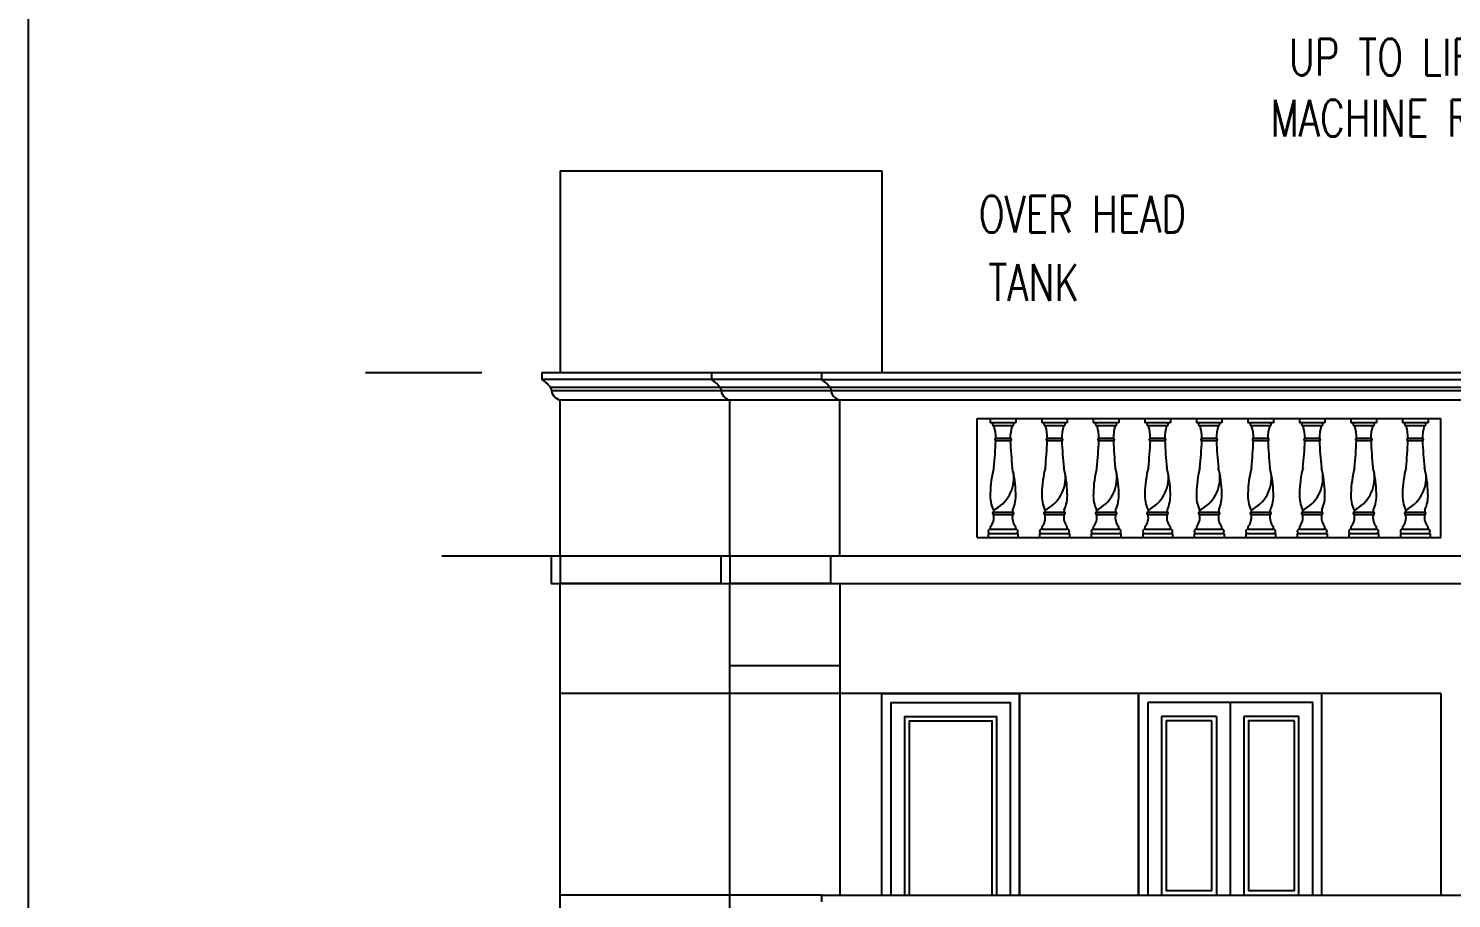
# Model space of a CAD drawing. Header units: metres. Extents: x 10 to 343, y 349 to 530.
# Drawn here: x 227.83 to 235.59, y 468.66 to 473.41 of the extents above; entities that cross this region are included whole.
import ezdxf

# ---------------------------------------------------------------- set-up
doc = ezdxf.new("R2010")
doc.units = ezdxf.units.M
doc.linetypes.add('DASHED2', pattern=[0.375, 0.25, -0.125])
doc.styles.add('RS3', font='romans.shx', dxfattribs={"width": 0.75, "height": 200})

msp = doc.modelspace()

# ---------------------------------------------------------------- linework, layer by layer
at = {"ltscale": 400}
for p, q in [((230.7276, 472.6312), (232.4826, 472.6312)), ((230.7276, 472.6312), (230.7276, 471.5312)), ((232.4826, 472.6312), (232.4826, 471.5312)), ((230.6276, 471.5312), (238.9476, 471.5312)), ((230.6276, 471.5312), (230.6276, 471.4937)), ((231.5526, 471.5312), (231.5526, 471.4937)), ((232.1526, 471.5312), (238.1126, 471.5312)), ((232.1526, 471.5312), (232.1526, 471.4937)), ((231.5526, 471.4937), (230.6276, 471.4937)), ((232.1526, 471.4937), (231.5526, 471.4937)), ((232.1526, 471.4937), (238.1126, 471.4937)), ((230.7276, 470.5312), (230.7276, 471.3812)), ((231.6526, 471.3812), (230.7276, 471.3812)), ((231.6526, 470.5312), (231.6526, 471.3812)), ((232.2526, 471.3812), (231.6526, 471.3812)), ((232.2526, 470.5312), (232.2526, 471.3812)), ((232.2526, 470.5312), (232.2526, 471.3812)), ((237.2626, 471.3812), (232.2526, 471.3812)), ((232.2526, 470.5312), (232.2526, 471.3812)), ((233.0026, 470.6312), (233.0026, 471.2812)), ((233.0026, 471.2812), (235.5326, 471.2812)), ((235.5326, 470.6312), (235.5326, 471.2812)), ((233.0026, 470.6312), (235.5326, 470.6312)), ((230.6776, 470.5312), (230.6776, 470.3812)), ((230.6776, 470.5312), (230.7276, 470.5312)), ((230.6776, 470.5312), (230.6776, 470.3812)), ((230.6776, 470.5312), (230.7276, 470.5312)), ((230.6776, 470.5312), (230.6776, 470.3812)), ((230.6776, 470.5312), (230.7276, 470.5312)), ((230.7276, 470.5312), (230.7276, 470.3812)), ((230.7276, 470.5312), (231.6026, 470.5312)), ((230.7276, 470.5312), (231.6026, 470.5312)), ((230.7276, 470.5312), (230.7276, 470.3812)), ((230.7276, 470.5312), (231.6026, 470.5312)), ((231.6026, 470.5312), (231.6026, 470.3812)), ((231.6026, 470.5312), (231.6526, 470.5312)), ((231.6026, 470.5312), (231.6026, 470.3812)), ((231.6026, 470.5312), (231.6526, 470.5312)), ((231.6026, 470.5312), (231.6026, 470.3812)), ((231.6026, 470.5312), (231.6526, 470.5312)), ((231.6526, 470.5312), (231.6526, 470.3812)), ((231.6526, 470.5312), (232.2026, 470.5312)), ((231.6526, 470.5312), (232.2026, 470.5312)), ((231.6526, 470.5312), (231.6526, 470.3812)), ((231.6526, 470.5312), (232.2026, 470.5312)), ((232.2026, 470.5312), (238.0626, 470.5312)), ((232.2026, 470.5312), (232.2026, 470.3812)), ((232.2026, 470.5312), (238.0626, 470.5312)), ((232.2026, 470.5312), (232.2026, 470.3812)), ((232.2026, 470.5312), (238.0626, 470.5312)), ((232.2026, 470.5312), (232.2026, 470.3812)), ((230.6776, 470.3812), (230.7276, 470.3812)), ((230.6776, 470.3812), (230.7276, 470.3812)), ((230.6776, 470.3812), (230.7276, 470.3812)), ((230.7276, 467.6812), (230.7276, 470.3812)), ((231.6026, 470.3812), (230.7276, 470.3812)), ((231.6026, 470.3812), (230.7276, 470.3812)), ((231.6026, 470.3812), (230.7276, 470.3812)), ((231.6026, 470.3812), (231.6526, 470.3812)), ((231.6026, 470.3812), (231.6526, 470.3812)), ((231.6026, 470.3812), (231.6526, 470.3812)), ((231.6526, 467.6812), (231.6526, 470.3812)), ((232.2026, 470.3812), (231.6526, 470.3812)), ((232.2026, 470.3812), (231.6526, 470.3812)), ((232.2026, 470.3812), (231.6526, 470.3812)), ((232.2026, 470.3812), (238.0626, 470.3812)), ((232.2026, 470.3812), (238.0626, 470.3812)), ((232.2026, 470.3812), (238.0626, 470.3812)), ((232.2526, 470.3812), (232.2526, 469.7812)), ((232.2526, 470.3812), (232.2526, 469.7812)), ((232.2526, 470.3812), (232.2526, 469.7812)), ((232.2526, 469.9312), (231.6526, 469.9312)), ((231.6526, 469.7812), (230.7276, 469.7812)), ((232.2526, 469.7812), (231.6526, 469.7812)), ((235.5326, 469.7812), (232.2526, 469.7812)), ((232.2526, 469.7812), (232.2526, 468.6812)), ((232.4826, 468.6812), (232.4826, 469.7812)), ((233.2326, 468.6812), (233.2326, 469.7812)), ((233.8827, 468.6812), (233.8827, 469.7812)), ((234.8827, 469.7812), (233.8827, 469.7812)), ((233.8827, 469.7812), (233.8827, 468.6812)), ((234.8827, 469.7812), (233.8827, 469.7812)), ((234.8327, 469.7312), (233.9327, 469.7312)), ((233.9327, 469.7312), (233.9327, 468.6812)), ((234.3827, 469.7312), (234.3827, 468.6812)), ((234.8327, 468.6812), (234.8327, 469.7312)), ((234.8827, 468.6812), (234.8827, 469.7812)), ((234.8827, 468.6812), (234.8827, 469.7812)), ((235.5326, 469.7812), (235.5326, 468.6812)), ((234.3077, 469.6562), (234.0077, 469.6562)), ((234.0077, 469.6562), (234.0077, 468.6812)), ((234.3077, 469.6562), (234.3077, 468.6812)), ((234.7577, 469.6562), (234.4577, 469.6562)), ((234.4577, 469.6562), (234.4577, 468.6812)), ((234.7577, 468.6812), (234.7577, 469.6562)), ((232.1526, 468.6812), (230.7276, 468.6812)), ((232.1526, 468.6812), (238.1126, 468.6812)), ((232.1526, 468.6812), (232.1526, 468.6437))]:
    msp.add_line(p, q, dxfattribs=at)
at = {"linetype": 'DASHED2', "ltscale": 600}
for p, q in [((229.6652, 471.5312), (230.3003, 471.5312)), ((230.0808, 470.5312), (230.3003, 470.5312)), ((230.0808, 470.5312), (230.7276, 470.5312)), ((230.0808, 470.5312), (230.3003, 470.5312)), ((230.0808, 470.5312), (230.7276, 470.5312)), ((230.3003, 470.5312), (230.7276, 470.5312)), ((230.7276, 470.5312), (232.1526, 470.5312)), ((230.7276, 470.5312), (232.1526, 470.5312)), ((230.7276, 470.5312), (232.1526, 470.5312)), ((230.7276, 470.3812), (232.2526, 470.3812)), ((230.7276, 470.3812), (232.2526, 470.3812)), ((230.7276, 470.3812), (232.2526, 470.3812))]:
    msp.add_line(p, q, dxfattribs=at)
for p, q in [((238.9018, 471.45), (230.6735, 471.45)), ((235.6476, 471.45), (232.1985, 471.45)), ((238.8956, 471.4312), (230.6796, 471.4312)), ((235.6476, 471.4312), (232.2046, 471.4312))]:
    msp.add_line(p, q)
at = {"ltscale": 0.5}
msp.add_line((238.8476, 471.3812), (230.7276, 471.3812), dxfattribs=at)
at = {"color": 8}
for p, q in [((233.0735, 471.2812), (233.0735, 471.258)), ((233.2128, 471.258), (233.0735, 471.258)), ((233.1925, 471.2406), (233.0938, 471.2406)), ((233.2128, 471.2812), (233.2128, 471.258)), ((233.3546, 471.2812), (233.3546, 471.258)), ((233.4939, 471.258), (233.3546, 471.258)), ((233.4736, 471.2406), (233.375, 471.2406)), ((233.4939, 471.2812), (233.4939, 471.258)), ((233.6358, 471.2812), (233.6358, 471.258)), ((233.775, 471.258), (233.6358, 471.258)), ((233.7547, 471.2406), (233.6561, 471.2406)), ((233.775, 471.2812), (233.775, 471.258)), ((233.9169, 471.2812), (233.9169, 471.258)), ((234.0562, 471.258), (233.9169, 471.258)), ((234.0358, 471.2406), (233.9372, 471.2406)), ((234.0562, 471.2812), (234.0562, 471.258)), ((234.198, 471.2812), (234.198, 471.258)), ((234.3373, 471.258), (234.198, 471.258)), ((234.317, 471.2406), (234.2183, 471.2406)), ((234.3373, 471.2812), (234.3373, 471.258)), ((234.4791, 471.2812), (234.4791, 471.258)), ((234.6184, 471.258), (234.4791, 471.258)), ((234.5981, 471.2406), (234.4994, 471.2406)), ((234.6184, 471.2812), (234.6184, 471.258)), ((234.7602, 471.2812), (234.7602, 471.258)), ((234.8995, 471.258), (234.7602, 471.258)), ((234.8792, 471.2406), (234.7805, 471.2406)), ((234.8995, 471.2812), (234.8995, 471.258)), ((235.0413, 471.2812), (235.0413, 471.258)), ((235.1806, 471.258), (235.0413, 471.258)), ((235.1603, 471.2406), (235.0616, 471.2406)), ((235.1806, 471.2812), (235.1806, 471.258)), ((235.3224, 471.2812), (235.3224, 471.258)), ((235.4617, 471.258), (235.3224, 471.258)), ((235.4414, 471.2406), (235.3427, 471.2406)), ((235.4617, 471.2812), (235.4617, 471.258)), ((233.1827, 471.171), (233.1036, 471.171)), ((233.1827, 471.1594), (233.1036, 471.1594)), ((233.4638, 471.171), (233.3847, 471.171)), ((233.4638, 471.1594), (233.3847, 471.1594)), ((233.7449, 471.171), (233.6659, 471.171)), ((233.7449, 471.1594), (233.6659, 471.1594)), ((234.0261, 471.171), (233.947, 471.171)), ((234.0261, 471.1594), (233.947, 471.1594)), ((234.3072, 471.171), (234.2281, 471.171)), ((234.3072, 471.1594), (234.2281, 471.1594)), ((234.5883, 471.171), (234.5092, 471.171)), ((234.5883, 471.1594), (234.5092, 471.1594)), ((234.8694, 471.171), (234.7903, 471.171)), ((234.8694, 471.1594), (234.7903, 471.1594)), ((235.1505, 471.171), (235.0714, 471.171)), ((235.1505, 471.1594), (235.0714, 471.1594)), ((235.4316, 471.171), (235.3525, 471.171)), ((235.4316, 471.1594), (235.3525, 471.1594)), ((233.0909, 470.7811), (233.0909, 470.7695)), ((233.0909, 470.7695), (233.1954, 470.7695)), ((233.0909, 470.7579), (233.1954, 470.7579)), ((233.1954, 470.7811), (233.1954, 470.7695)), ((233.3721, 470.7811), (233.3721, 470.7695)), ((233.3721, 470.7695), (233.4765, 470.7695)), ((233.3721, 470.7579), (233.4765, 470.7579)), ((233.4765, 470.7811), (233.4765, 470.7695)), ((233.6532, 470.7811), (233.6532, 470.7695)), ((233.6532, 470.7695), (233.7576, 470.7695)), ((233.6532, 470.7579), (233.7576, 470.7579)), ((233.7576, 470.7811), (233.7576, 470.7695)), ((233.9343, 470.7811), (233.9343, 470.7695)), ((233.9343, 470.7695), (234.0387, 470.7695)), ((233.9343, 470.7579), (234.0387, 470.7579)), ((234.0387, 470.7811), (234.0387, 470.7695)), ((234.2154, 470.7811), (234.2154, 470.7695)), ((234.2154, 470.7695), (234.3199, 470.7695)), ((234.2154, 470.7579), (234.3199, 470.7579)), ((234.3199, 470.7811), (234.3199, 470.7695)), ((234.4965, 470.7811), (234.4965, 470.7695)), ((234.4965, 470.7695), (234.601, 470.7695)), ((234.4965, 470.7579), (234.601, 470.7579)), ((234.601, 470.7811), (234.601, 470.7695)), ((234.7776, 470.7811), (234.7776, 470.7695)), ((234.7776, 470.7695), (234.8821, 470.7695)), ((234.7776, 470.7579), (234.8821, 470.7579)), ((234.8821, 470.7811), (234.8821, 470.7695)), ((235.0587, 470.7811), (235.0587, 470.7695)), ((235.0587, 470.7695), (235.1632, 470.7695)), ((235.0587, 470.7579), (235.1632, 470.7579)), ((235.1632, 470.7811), (235.1632, 470.7695)), ((235.3398, 470.7811), (235.3398, 470.7695)), ((235.3398, 470.7695), (235.4443, 470.7695)), ((235.3398, 470.7579), (235.4443, 470.7579)), ((235.4443, 470.7811), (235.4443, 470.7695)), ((233.0735, 470.6893), (233.0735, 470.6777)), ((233.0735, 470.6777), (233.2128, 470.6777)), ((233.2128, 470.6777), (233.2128, 470.6893)), ((233.3546, 470.6893), (233.3546, 470.6777)), ((233.3546, 470.6777), (233.4939, 470.6777)), ((233.4939, 470.6777), (233.4939, 470.6893)), ((233.6358, 470.6893), (233.6358, 470.6777)), ((233.6358, 470.6777), (233.775, 470.6777)), ((233.775, 470.6777), (233.775, 470.6893)), ((233.9169, 470.6893), (233.9169, 470.6777)), ((233.9169, 470.6777), (234.0562, 470.6777)), ((234.0562, 470.6777), (234.0562, 470.6893)), ((234.198, 470.6893), (234.198, 470.6777)), ((234.198, 470.6777), (234.3373, 470.6777)), ((234.3373, 470.6777), (234.3373, 470.6893)), ((234.4791, 470.6893), (234.4791, 470.6777)), ((234.4791, 470.6777), (234.6184, 470.6777)), ((234.6184, 470.6777), (234.6184, 470.6893)), ((234.7602, 470.6893), (234.7602, 470.6777)), ((234.7602, 470.6777), (234.8995, 470.6777)), ((234.8995, 470.6777), (234.8995, 470.6893)), ((235.0413, 470.6893), (235.0413, 470.6777)), ((235.0413, 470.6777), (235.1806, 470.6777)), ((235.1806, 470.6777), (235.1806, 470.6893)), ((235.3224, 470.6893), (235.3224, 470.6777)), ((235.3224, 470.6777), (235.4617, 470.6777)), ((235.4617, 470.6777), (235.4617, 470.6893)), ((233.0619, 470.6544), (233.2244, 470.6544)), ((233.0619, 470.6544), (233.0619, 470.6312)), ((233.2244, 470.6544), (233.2244, 470.6312)), ((233.343, 470.6544), (233.5055, 470.6544)), ((233.343, 470.6544), (233.343, 470.6312)), ((233.5055, 470.6544), (233.5055, 470.6312)), ((233.6241, 470.6544), (233.7866, 470.6544)), ((233.6241, 470.6544), (233.6241, 470.6312)), ((233.7866, 470.6544), (233.7866, 470.6312)), ((233.9053, 470.6544), (234.0678, 470.6544)), ((233.9053, 470.6544), (233.9053, 470.6312)), ((234.0678, 470.6544), (234.0678, 470.6312)), ((234.1864, 470.6544), (234.3489, 470.6544)), ((234.1864, 470.6544), (234.1864, 470.6312)), ((234.3489, 470.6544), (234.3489, 470.6312)), ((234.4675, 470.6544), (234.63, 470.6544)), ((234.4675, 470.6544), (234.4675, 470.6312)), ((234.63, 470.6544), (234.63, 470.6312)), ((234.7486, 470.6544), (234.9111, 470.6544)), ((234.7486, 470.6544), (234.7486, 470.6312)), ((234.9111, 470.6544), (234.9111, 470.6312)), ((235.0297, 470.6544), (235.1922, 470.6544)), ((235.0297, 470.6544), (235.0297, 470.6312)), ((235.1922, 470.6544), (235.1922, 470.6312)), ((235.3108, 470.6544), (235.4733, 470.6544)), ((235.3108, 470.6544), (235.3108, 470.6312)), ((235.4733, 470.6544), (235.4733, 470.6312))]:
    msp.add_line(p, q, dxfattribs=at)
msp.add_lwpolyline([(227.826, 479.8415), (302.8307, 479.8415), (302.8307, 423.3577), (227.826, 423.3577)], close=True)
at = {"ltscale": 400}
for points in [[(232.4826, 469.7812), (233.2326, 469.7812), (233.2326, 468.6812)], [(232.4826, 468.6812), (232.4826, 469.7812)], [(232.5326, 468.6812), (232.5326, 469.7312), (233.1826, 469.7312), (233.1826, 468.6812)], [(232.6076, 468.6812), (232.6076, 469.6562), (233.1076, 469.6562), (233.1076, 468.6812)], [(232.6326, 468.6812), (232.6326, 469.6312), (233.0826, 469.6312), (233.0826, 468.6812)]]:
    msp.add_lwpolyline(points, dxfattribs=at)
for points in [[(234.2827, 469.6312), (234.0327, 469.6312), (234.0327, 468.7062), (234.2827, 468.7062)], [(234.7327, 469.6312), (234.4827, 469.6312), (234.4827, 468.7062), (234.7327, 468.7062)]]:
    msp.add_lwpolyline(points, close=True, dxfattribs=at)
for centre, radius, start, end in [((230.5447, 471.3609), 0.1566, 31.35377, 58.0252), ((230.7426, 471.4436), 0.0642, 181.1052, 256.53819), ((231.4697, 471.3609), 0.1566, 31.35377, 58.0252), ((231.6676, 471.4436), 0.0642, 181.1052, 256.53819), ((232.0697, 471.3609), 0.1566, 31.35377, 58.0252), ((232.2676, 471.4436), 0.0642, 181.1052, 256.53819)]:
    msp.add_arc(centre, radius, start, end, dxfattribs=at)
at = {"color": 8}
for centre, radius, start, end in [((233.0938, 471.2493), 0.00871, 90, 270), ((232.8746, 471.1731), 0.2294, 359.47797, 17.12426), ((233.4118, 471.1731), 0.2294, 162.87574, 180.52203), ((233.1925, 471.2493), 0.00871, 270, 90), ((233.375, 471.2493), 0.00871, 90, 270), ((233.1557, 471.1731), 0.2294, 359.47797, 17.12426), ((233.6929, 471.1731), 0.2294, 162.87574, 180.52203), ((233.4736, 471.2493), 0.00871, 270, 90), ((233.6561, 471.2493), 0.00871, 90, 270), ((233.4368, 471.1731), 0.2294, 359.47797, 17.12426), ((233.974, 471.1731), 0.2294, 162.87574, 180.52203), ((233.7547, 471.2493), 0.00871, 270, 90), ((233.9372, 471.2493), 0.00871, 90, 270), ((233.7179, 471.1731), 0.2294, 359.47797, 17.12426), ((234.2551, 471.1731), 0.2294, 162.87574, 180.52203), ((234.0358, 471.2493), 0.00871, 270, 90), ((234.2183, 471.2493), 0.00871, 90, 270), ((233.999, 471.1731), 0.2294, 359.47797, 17.12426), ((234.5362, 471.1731), 0.2294, 162.87574, 180.52203), ((234.317, 471.2493), 0.00871, 270, 90), ((234.4994, 471.2493), 0.00871, 90, 270), ((234.2801, 471.1731), 0.2294, 359.47797, 17.12426), ((234.8173, 471.1731), 0.2294, 162.87574, 180.52203), ((234.5981, 471.2493), 0.00871, 270, 90), ((234.7805, 471.2493), 0.00871, 90, 270), ((234.5613, 471.1731), 0.2294, 359.47797, 17.12426), ((235.0984, 471.1731), 0.2294, 162.87574, 180.52203), ((234.8792, 471.2493), 0.00871, 270, 90), ((235.0616, 471.2493), 0.00871, 90, 270), ((234.8424, 471.1731), 0.2294, 359.47797, 17.12426), ((235.3795, 471.1731), 0.2294, 162.87574, 180.52203), ((235.1603, 471.2493), 0.00871, 270, 90), ((235.3427, 471.2493), 0.00871, 90, 270), ((235.1235, 471.1731), 0.2294, 359.47797, 17.12426), ((235.6606, 471.1731), 0.2294, 162.87574, 180.52203), ((235.4414, 471.2493), 0.00871, 270, 90), ((230.4843, 471.2772), 2.622, 354.22732, 357.42359), ((233.1036, 471.1652), 0.0058, 90, 270), ((233.1827, 471.1652), 0.0058, 90, 90), ((233.1827, 471.1652), 0.0058, 270, 90), ((235.8021, 471.2772), 2.622, 182.57641, 185.77268), ((230.7654, 471.2772), 2.622, 354.22732, 357.42359), ((233.3847, 471.1652), 0.0058, 90, 270), ((233.4638, 471.1652), 0.0058, 90, 90), ((233.4638, 471.1652), 0.0058, 270, 90), ((236.0832, 471.2772), 2.622, 182.57641, 185.77268), ((231.0465, 471.2772), 2.622, 354.22732, 357.42359), ((233.6659, 471.1652), 0.0058, 90, 270), ((233.7449, 471.1652), 0.0058, 90, 90), ((233.7449, 471.1652), 0.0058, 270, 90), ((236.3643, 471.2772), 2.622, 182.57641, 185.77268), ((231.3276, 471.2772), 2.622, 354.22732, 357.42359), ((233.947, 471.1652), 0.0058, 90, 270), ((234.0261, 471.1652), 0.0058, 90, 90), ((234.0261, 471.1652), 0.0058, 270, 90), ((236.6454, 471.2772), 2.622, 182.57641, 185.77268), ((231.6087, 471.2772), 2.622, 354.22732, 357.42359), ((234.2281, 471.1652), 0.0058, 90, 270), ((234.3072, 471.1652), 0.0058, 90, 90), ((234.3072, 471.1652), 0.0058, 270, 90), ((236.9265, 471.2772), 2.622, 182.57641, 185.77268), ((231.8899, 471.2772), 2.622, 354.22732, 357.42359), ((234.5092, 471.1652), 0.0058, 90, 270), ((234.5883, 471.1652), 0.0058, 90, 90), ((234.5883, 471.1652), 0.0058, 270, 90), ((237.2076, 471.2772), 2.622, 182.57641, 185.77268), ((232.171, 471.2772), 2.622, 354.22732, 357.42359), ((234.7903, 471.1652), 0.0058, 90, 270), ((234.8694, 471.1652), 0.0058, 90, 90), ((234.8694, 471.1652), 0.0058, 270, 90), ((237.4887, 471.2772), 2.622, 182.57641, 185.77268), ((232.4521, 471.2772), 2.622, 354.22732, 357.42359), ((235.0714, 471.1652), 0.0058, 90, 270), ((235.1505, 471.1652), 0.0058, 90, 90), ((235.1505, 471.1652), 0.0058, 270, 90), ((237.7698, 471.2772), 2.622, 182.57641, 185.77268), ((232.7332, 471.2772), 2.622, 354.22732, 357.42359), ((235.3525, 471.1652), 0.0058, 90, 270), ((235.4316, 471.1652), 0.0058, 90, 90), ((235.4316, 471.1652), 0.0058, 270, 90), ((238.0509, 471.2772), 2.622, 182.57641, 185.77268), ((233.698, 470.859), 0.6244, 165.67288, 178.852), ((232.5883, 470.859), 0.6244, 1.148, 14.32712), ((233.9791, 470.859), 0.6244, 165.67288, 178.852), ((232.8695, 470.859), 0.6244, 1.148, 14.32712), ((234.2602, 470.859), 0.6244, 165.67288, 178.852), ((233.1506, 470.859), 0.6244, 1.148, 14.32712), ((234.5413, 470.859), 0.6244, 165.67288, 178.852), ((233.4317, 470.859), 0.6244, 1.148, 14.32712), ((234.8224, 470.859), 0.6244, 165.67288, 178.852), ((233.7128, 470.859), 0.6244, 1.148, 14.32712), ((235.1036, 470.859), 0.6244, 165.67288, 178.852), ((233.9939, 470.859), 0.6244, 1.148, 14.32712), ((235.3847, 470.859), 0.6244, 165.67288, 178.852), ((234.275, 470.859), 0.6244, 1.148, 14.32712), ((235.6658, 470.859), 0.6244, 165.67288, 178.852), ((234.5561, 470.859), 0.6244, 1.148, 14.32712), ((235.9469, 470.859), 0.6244, 165.67288, 178.852), ((234.8372, 470.859), 0.6244, 1.148, 14.32712), ((233.2634, 470.8609), 0.19, 176.79349, 204.82403), ((233.023, 470.8609), 0.19, 335.17597, 3.20651), ((233.5445, 470.8609), 0.19, 176.79349, 204.82403), ((233.3041, 470.8609), 0.19, 335.17597, 3.20651), ((233.8256, 470.8609), 0.19, 176.79349, 204.82403), ((233.5852, 470.8609), 0.19, 335.17597, 3.20651), ((234.1067, 470.8609), 0.19, 176.79349, 204.82403), ((233.8663, 470.8609), 0.19, 335.17597, 3.20651), ((234.3878, 470.8609), 0.19, 176.79349, 204.82403), ((234.1474, 470.8609), 0.19, 335.17597, 3.20651), ((234.6689, 470.8609), 0.19, 176.79349, 204.82403), ((234.4285, 470.8609), 0.19, 335.17597, 3.20651), ((234.95, 470.8609), 0.19, 176.79349, 204.82403), ((234.7097, 470.8609), 0.19, 335.17597, 3.20651), ((235.2311, 470.8609), 0.19, 176.79349, 204.82403), ((234.9908, 470.8609), 0.19, 335.17597, 3.20651), ((235.5123, 470.8609), 0.19, 176.79349, 204.82403), ((235.2719, 470.8609), 0.19, 335.17597, 3.20651), ((233.0131, 470.7411), 0.0797, 319.37843, 12.14737), ((233.0909, 470.7637), 0.0058, 90, 270), ((233.2733, 470.7411), 0.0797, 167.85263, 220.62157), ((233.1954, 470.7637), 0.0058, 270, 90), ((233.1954, 470.7637), 0.0058, 270, 90), ((233.2942, 470.7411), 0.0797, 319.37843, 12.14737), ((233.3721, 470.7637), 0.0058, 90, 270), ((233.5544, 470.7411), 0.0797, 167.85263, 220.62157), ((233.4765, 470.7637), 0.0058, 270, 90), ((233.4765, 470.7637), 0.0058, 270, 90), ((233.5753, 470.7411), 0.0797, 319.37843, 12.14737), ((233.6532, 470.7637), 0.0058, 90, 270), ((233.8355, 470.7411), 0.0797, 167.85263, 220.62157), ((233.7576, 470.7637), 0.0058, 270, 90), ((233.7576, 470.7637), 0.0058, 270, 90), ((233.8564, 470.7411), 0.0797, 319.37843, 12.14737), ((233.9343, 470.7637), 0.0058, 90, 270), ((234.1166, 470.7411), 0.0797, 167.85263, 220.62157), ((234.0387, 470.7637), 0.0058, 270, 90), ((234.0387, 470.7637), 0.0058, 270, 90), ((234.1375, 470.7411), 0.0797, 319.37843, 12.14737), ((234.2154, 470.7637), 0.0058, 90, 270), ((234.3977, 470.7411), 0.0797, 167.85263, 220.62157), ((234.3199, 470.7637), 0.0058, 270, 90), ((234.3199, 470.7637), 0.0058, 270, 90), ((234.4186, 470.7411), 0.0797, 319.37843, 12.14737), ((234.4965, 470.7637), 0.0058, 90, 270), ((234.6788, 470.7411), 0.0797, 167.85263, 220.62157), ((234.601, 470.7637), 0.0058, 270, 90), ((234.601, 470.7637), 0.0058, 270, 90), ((234.6997, 470.7411), 0.0797, 319.37843, 12.14737), ((234.7776, 470.7637), 0.0058, 90, 270), ((234.9599, 470.7411), 0.0797, 167.85263, 220.62157), ((234.8821, 470.7637), 0.0058, 270, 90), ((234.8821, 470.7637), 0.0058, 270, 90), ((234.9809, 470.7411), 0.0797, 319.37843, 12.14737), ((235.0587, 470.7637), 0.0058, 90, 270), ((235.2411, 470.7411), 0.0797, 167.85263, 220.62157), ((235.1632, 470.7637), 0.0058, 270, 90), ((235.1632, 470.7637), 0.0058, 270, 90), ((235.262, 470.7411), 0.0797, 319.37843, 12.14737), ((235.3398, 470.7637), 0.0058, 90, 270), ((235.5222, 470.7411), 0.0797, 167.85263, 220.62157), ((235.4443, 470.7637), 0.0058, 270, 90), ((235.4443, 470.7637), 0.0058, 270, 90), ((233.0735, 470.6661), 0.0116, 90, 270), ((233.2128, 470.6661), 0.0116, 270, 90), ((233.3546, 470.6661), 0.0116, 90, 270), ((233.4939, 470.6661), 0.0116, 270, 90), ((233.6358, 470.6661), 0.0116, 90, 270), ((233.775, 470.6661), 0.0116, 270, 90), ((233.9169, 470.6661), 0.0116, 90, 270), ((234.0562, 470.6661), 0.0116, 270, 90), ((234.198, 470.6661), 0.0116, 90, 270), ((234.3373, 470.6661), 0.0116, 270, 90), ((234.4791, 470.6661), 0.0116, 90, 270), ((234.6184, 470.6661), 0.0116, 270, 90), ((234.7602, 470.6661), 0.0116, 90, 270), ((234.8995, 470.6661), 0.0116, 270, 90), ((235.0413, 470.6661), 0.0116, 90, 270), ((235.1806, 470.6661), 0.0116, 270, 90), ((235.3224, 470.6661), 0.0116, 90, 270), ((235.4617, 470.6661), 0.0116, 270, 90)]:
    msp.add_arc(centre, radius, start, end, dxfattribs=at)
at = {"color": 8, "ltscale": 0.5}
for centre in [(233.0056, 470.9581), (233.2867, 470.9581), (233.5678, 470.9581), (233.8489, 470.9581), (234.13, 470.9581), (234.4111, 470.9581), (234.6923, 470.9581), (234.9734, 470.9581), (235.2545, 470.9581)]:
    msp.add_arc(centre, 0.1965, 295.74722, 6.73202, dxfattribs=at)

# ---------------------------------------------------------------- texts
at = {"style": 'RS3', "width": 0.75}
for s, p in [('UP TO LIFT  ', (234.7022, 473.1525)), ('  MACHINE ROOM', (234.3969, 472.8196)), ('OVER HEAD ', (233.0103, 472.2951)), ('TANK', (233.0634, 471.9233))]:
    msp.add_text(s, height=0.2, dxfattribs=at).set_placement(p)

doc.saveas('drawing.dxf')
